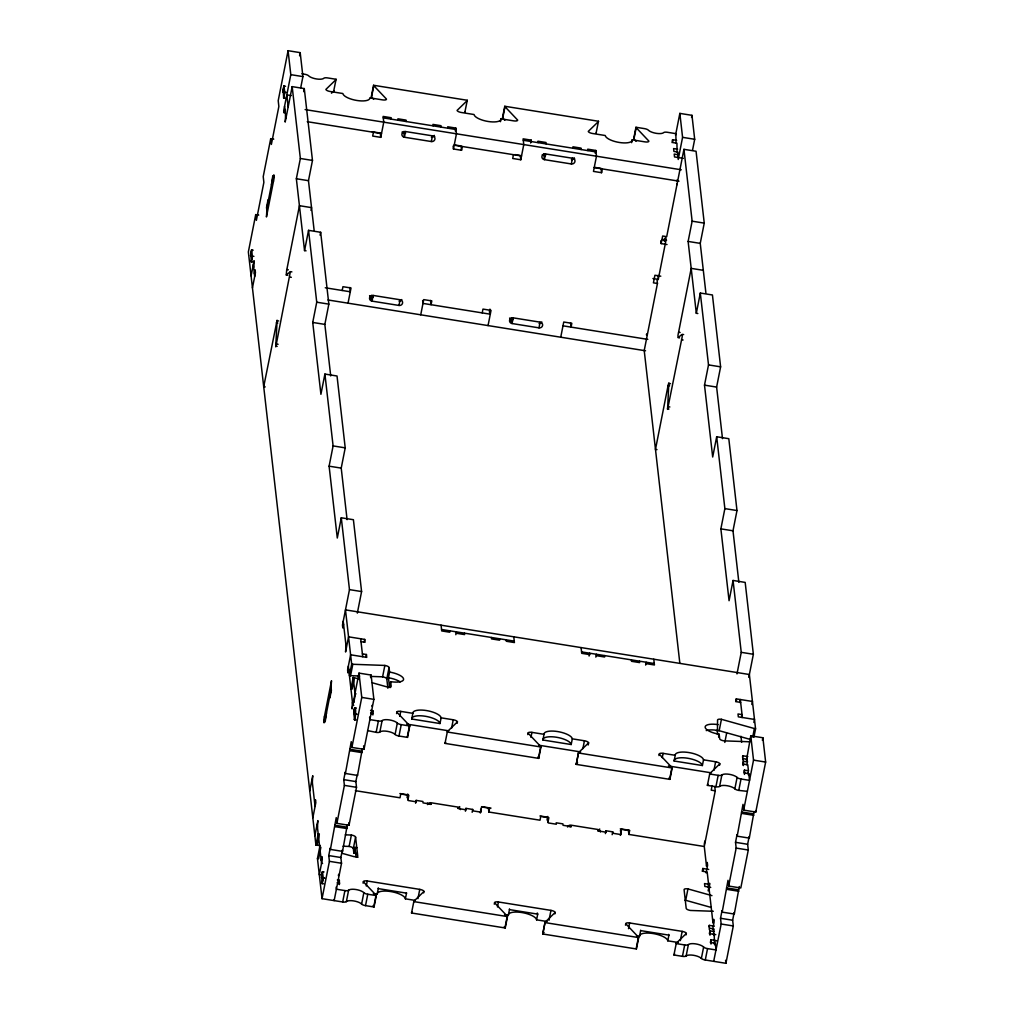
<?xml version="1.0" encoding="UTF-8"?>
<svg xmlns="http://www.w3.org/2000/svg" width="1014" height="1014" viewBox="0 0 1014 1014"><rect width="100%" height="100%" fill="white"/><g stroke="black" fill="none" stroke-linecap="round" stroke-linejoin="round"><path stroke-width="1.5" d="M275.745 346.649L277.114 320.196L263.703 386.676L265.212 386.917M703.31 270.32L691.206 268.38L678.594 332.25C675.501 345.001 684.704 326.876 681.585 339.753L667.567 409.364L668.834 382.924L668.239 384.737L655.475 449.379L656.996 449.62M310.994 210.405L311.539 207.629L299.434 205.69L286.632 270.611L286.265 274.921L287.786 275.212M275.821 346.649L290.372 271.689L286.278 274.971M258.747 215.095L255.718 214.613L248.354 251.941L315.937 845.156A4.107 1.382 11.2 0 0 317.09 845.283L320.145 845.397M273.742 139.146L270.713 138.665L263.222 176.639L263.868 182.381L256.377 220.355L255.718 214.613M300.74 87.66L302.92 76.595L300.195 52.639L288.077 50.7L278.204 100.69L278.863 106.445L271.372 144.419L270.713 138.665M250.572 255.832L251.687 250.141M282.919 91.919L284.047 86.228M251.079 275.897L254.083 260.712L253.652 267.379M288.077 50.7L290.803 74.656L283.806 110.095L284.135 112.972L284.883 109.17M266.695 208.884L272.943 177.247M254.362 273.615L255.122 269.813L255.439 272.69L252.448 287.875M266.859 210.291L266.441 216.971L274.186 177.729L273.856 174.852L273.108 178.654M285.593 115.393L285.175 122.073L292.171 86.634L304.289 88.573L312.477 160.427L308.471 180.682L314.099 230.077M299.574 55.77L300.195 52.639M303.68 91.653L304.289 88.573M306.063 250.838L304.542 250.597L296.354 178.743L300.359 158.488L292.171 86.634M331.477 93.212L333.707 91.045L336.078 79.269L327.56 77.913A4.107 1.382 11.2 0 0 323.859 78.255A8.226 2.776 11.2 0 1 316.469 78.953A8.226 2.776 11.2 0 1 308.624 75.822A4.107 1.382 11.2 0 0 304.707 74.25L301.868 73.794M304.542 250.597L308.548 230.343L320.665 232.282L328.84 304.137L324.848 324.391L330.716 375.941M320.082 235.172L320.665 232.282M347.092 519.662L341.224 468.113L345.216 447.858L337.028 376.004L324.911 374.065L320.918 394.307L312.73 322.452L316.736 302.197L308.548 230.343M465.02 111.654A4.107 1.382 11.2 0 1 464.906 112.047L467.277 100.272L373.57 85.277L371.327 96.66A4.107 1.382 11.2 0 0 371.542 97.103L373.659 99.334M371.542 97.103L373.786 85.708A4.107 1.382 11.2 0 1 373.57 85.277M342.2 290.486L342.947 286.696L351.034 287.989L348.03 303.173M373.431 132.276L372.683 136.066L380.757 137.359L383.761 122.174L383.102 116.433L391.176 117.725L391.341 119.158M357.334 613.14L361.592 591.568L353.404 519.713L341.287 517.774L337.294 538.028L329.106 466.174L333.099 445.919L324.911 374.065M370.832 298.243L371.39 295.391M370.997 299.675L371.555 296.823A3.08 2.89 -6.5 0 1 369.578 295.644M373.165 295.442L372.049 301.133L398.971 305.442A3.08 2.89 -6.5 0 0 402.558 303.085A3.08 2.89 -6.5 0 0 400.099 299.751L373.165 295.442A3.08 2.89 -6.5 0 0 369.578 297.812A3.08 2.89 -6.5 0 0 372.049 301.133L371.555 296.823L373.241 297.102M405.524 131.541L404.396 137.232L431.318 141.542A3.08 2.89 -6.5 0 0 434.917 139.172A3.08 2.89 -6.5 0 0 432.446 135.838L405.524 131.541A3.08 2.89 -6.5 0 0 401.924 133.899A3.08 2.89 -6.5 0 0 404.396 137.232L403.737 131.478M398.971 305.442L400.099 299.751M431.318 141.542L432.446 135.838M309.752 790.882L312.756 775.697L312.337 782.364M341.287 517.774L349.475 589.628L342.478 625.068L342.808 627.945L343.556 624.155M324.835 719.053L324.074 722.843L323.758 719.978L331.502 680.736L331.071 687.403M324.987 720.51L331.236 688.874M314.746 803.557L315.493 799.767L315.823 802.644L312.832 817.829M345.977 645.348L345.559 652.015L348.55 636.83L364.71 639.416L365.04 642.293L360.997 641.647M314.872 835.789L317.876 820.605L317.445 827.272M348.677 669.063L347.929 672.865L347.599 669.988L350.603 654.791L366.751 657.376L366.422 654.512L362.391 653.865M455.235 130.907L455.806 128.068L447.719 126.775L447.884 128.208M315.937 845.156L318.193 833.761A4.107 1.382 11.2 0 0 319.334 833.888L317.09 845.283M753.871 737.343L755.557 728.8L749.371 674.513L345.482 609.883L351.668 664.157L349.412 675.552A4.107 1.382 11.2 0 0 350.565 675.679L359.717 676.008M420.734 314.809L423.725 299.612L431.812 300.905L431.064 304.707L430.57 300.398M462.283 146.498L461.535 150.287L453.461 148.995L456.452 133.81L455.806 128.068M350.565 675.679L352.809 664.284L384.851 665.438A4.107 1.382 11.2 0 1 389.059 667.529L389.579 672.079L388.451 677.77L389.541 687.353A13.702 4.626 11.2 0 0 390.529 687.492M317.458 858.503L319.714 847.108A4.107 1.382 11.2 0 1 320.868 847.349L318.624 858.744A4.107 1.382 11.2 0 0 317.458 858.503L322.034 898.67L342.669 901.966A4.107 1.382 11.2 0 0 346.37 901.623A8.226 2.776 11.2 0 1 353.772 900.926A8.226 2.776 11.2 0 1 361.605 904.057A4.107 1.382 11.2 0 0 365.522 905.629L374.039 906.985L376.283 895.603A4.107 1.382 11.2 0 0 376.067 895.159L363.38 881.774A4.107 1.382 11.2 0 1 367.258 880.989L419.758 889.379A4.107 1.382 11.2 0 1 423.966 891.471L423.675 892.89M353.189 677.504L350.933 688.899A4.107 1.382 11.2 0 1 352.099 689.14L354.342 677.745A4.107 1.382 11.2 0 0 353.189 677.504L355.192 695.16L353.696 702.753L353.531 701.308M321.223 860.442L321.983 856.653L322.3 859.53L319.309 874.714L320.323 874.879M352.454 702.233L352.035 708.913L355.027 693.715L356.041 693.88M364.14 642.268L364.71 639.416M354.989 693.373L358.994 673.119L371.111 675.058L373.874 699.356L364.013 749.359L351.896 747.419L351.237 741.665L345.406 773.479L357.524 775.418L362.328 748.826M365.864 657.351L366.422 654.512M322.072 883.384L323.2 877.693L324.201 877.858M355.546 713.78L354.418 719.484L355.432 719.648M322.034 898.67L329.411 861.33L328.751 855.575L330.247 847.983L330.412 849.428L342.529 851.367L347.333 824.775M330.412 849.428L336.242 817.614L336.902 823.355L349.019 825.295L356.51 787.32L355.863 781.579L357.08 775.406M336.902 823.355L344.392 785.381L343.746 779.639L345.242 772.047L345.406 773.479M351.896 747.419L361.757 697.417L358.994 673.119M370.604 677.593L371.111 675.058M334.062 899.773L334.151 900.609L341.528 863.269L340.869 857.514L342.364 849.922L342.529 851.367M338.384 875.716L338.663 874.296M371.859 706.112L371.999 705.402M338.651 883.84L339.348 880.279L337.332 879.962M372.125 714.236L372.822 710.675L370.554 710.307M339.398 884.576L339.348 880.279M372.873 714.971L372.822 710.675M356.789 853.649A13.702 4.626 11.2 0 0 353.848 853.066L353.328 848.515A4.107 1.382 11.2 0 0 349.133 846.437L351.376 835.042L345.28 834.826M387.868 688.253L386.803 678.911A4.107 1.382 11.2 0 0 382.608 676.832L384.851 665.438M342.669 901.966L344.925 890.584A4.107 1.382 11.2 0 0 348.613 890.229A8.226 2.776 11.2 0 1 356.015 889.531A8.226 2.776 11.2 0 1 363.849 892.662A4.107 1.382 11.2 0 0 367.765 894.234L376.283 895.603M376.143 732.361L378.399 720.979A4.107 1.382 11.2 0 0 382.101 720.624A8.226 2.776 11.2 0 1 389.49 719.927A8.226 2.776 11.2 0 1 397.323 723.058A4.107 1.382 11.2 0 0 401.24 724.63L409.757 725.999L407.514 737.381L398.996 736.025A4.107 1.382 11.2 0 1 395.08 734.453A8.226 2.776 11.2 0 0 387.247 731.322A8.226 2.776 11.2 0 0 379.844 732.019A4.107 1.382 11.2 0 1 376.143 732.361L367.588 730.587M353.328 848.515L355.584 837.133A4.107 1.382 11.2 0 0 351.376 835.042M386.803 678.911L389.059 667.529M353.848 853.066L354.976 847.374A13.702 4.626 11.2 0 1 356.941 847.742M346.37 901.623L348.613 890.229M379.844 732.019L382.101 720.624M500.447 121.68L501.017 118.841L513.806 120.881A4.107 1.382 11.2 0 0 517.672 120.096L504.985 106.711A4.107 1.382 11.2 0 1 504.769 106.267L598.475 121.262L596.105 133.037A4.107 1.382 11.2 0 0 596.219 132.657M389.541 687.353L390.669 681.661A13.702 4.626 11.2 0 0 403.585 679.025A13.702 4.626 11.2 0 0 389.579 672.079M504.769 106.267L502.526 117.662A4.107 1.382 11.2 0 0 502.741 118.093L504.845 120.324M502.741 118.093L504.985 106.711M363.101 883.194L363.38 881.774M396.575 713.59L396.854 712.17A4.107 1.382 11.2 0 1 400.733 711.384L412.85 713.324A14.386 4.855 11.2 0 1 426.412 710.548A14.386 4.855 11.2 0 1 441.115 717.836L453.233 719.775A4.107 1.382 11.2 0 1 457.441 721.867L457.149 723.286M361.605 904.057L363.849 892.662M395.08 734.453L397.323 723.058M366.269 885.97L367.258 880.989M399.744 716.366L400.733 711.384M482.22 312.895L482.968 309.093L491.042 310.385L488.051 325.583M513.452 154.686L512.691 158.476L520.778 159.768L523.769 144.584L523.123 138.829L531.197 140.122L531.361 141.567M365.522 905.629L367.765 894.234M398.996 736.025L401.24 724.63M489.356 312.147L489.952 309.118M374.039 906.985A4.107 1.382 11.2 0 0 373.824 906.554L376.067 895.159M396.854 712.17L409.542 725.555L407.298 736.95A4.107 1.382 11.2 0 1 407.514 737.381M374.85 893.955L377.119 894.31L378.247 888.619A14.386 4.855 11.2 0 1 378.311 887.909M441.115 717.836L439.987 723.54L411.722 719.015L412.85 713.324M530.639 142.974L531.197 140.122M407.032 797.638L407.742 794.025M407.932 799.856L408.832 795.306L400.758 794.013L400.01 797.803L355.382 790.667M415.601 803.24L416.158 800.388L422.889 801.466L423.053 802.898L431.127 804.191M510.841 320.639L511.398 317.8M511.005 322.084L511.563 319.233A3.08 2.89 -6.5 0 1 509.586 318.054M513.185 317.851L512.057 323.542L538.979 327.852A3.08 2.89 -6.5 0 0 542.579 325.494A3.08 2.89 -6.5 0 0 540.107 322.16L513.185 317.851A3.08 2.89 -6.5 0 0 509.586 320.209A3.08 2.89 -6.5 0 0 512.057 323.542L511.563 319.233L513.249 319.499M545.532 153.938L544.417 159.642L571.338 163.951A3.08 2.89 -6.5 0 0 574.925 161.581A3.08 2.89 -6.5 0 0 572.466 158.247L545.532 153.938A3.08 2.89 -6.5 0 0 541.945 156.308A3.08 2.89 -6.5 0 0 544.417 159.642L543.758 153.887M455.806 634.713L456.363 631.861L456.528 633.294L464.615 634.587L464.45 633.154M415.233 900.407L405.397 898.835L406.513 893.144A14.386 4.855 11.2 0 0 406.437 892.764M554.873 913.893L555.152 912.461A4.107 1.382 11.2 0 0 550.957 910.382L498.444 901.978A4.107 1.382 11.2 0 0 494.579 902.764L507.266 916.149A4.107 1.382 11.2 0 1 507.482 916.593L505.238 927.987L411.532 912.993L413.902 901.218L423.966 891.471M588.209 744.998L588.627 742.856A4.107 1.382 11.2 0 0 584.432 740.778L572.314 738.838A14.386 4.855 11.2 0 0 557.599 731.55A14.386 4.855 11.2 0 0 544.036 734.313L531.919 732.374A4.107 1.382 11.2 0 0 528.053 733.16L540.741 746.545A4.107 1.382 11.2 0 1 540.956 746.988L538.713 758.383L445.007 743.389L447.377 731.614L457.441 721.867M417.933 898.645L419.758 889.379M451.547 728.318L453.233 719.775M538.979 327.852L540.107 322.16M571.338 163.951L572.466 158.247M465.413 811.213L465.971 808.361L472.701 809.438L472.866 810.87L480.94 812.163L480.623 809.299M595.256 153.317L595.814 150.465L587.74 149.172L587.905 150.617M560.742 337.206L563.746 322.021L571.82 323.314L571.072 327.116L570.578 322.807M472.144 812.29L472.701 809.438M595.814 150.465L596.473 156.219L593.469 171.404L601.556 172.697L602.303 168.907M480.332 813.013L481.536 806.929L489.61 808.221L488.862 812.024L540.018 820.212L540.766 816.409L548.853 817.702L547.953 822.265M631.646 142.682L632.204 139.831L644.993 141.884A4.107 1.382 11.2 0 0 648.871 141.085L636.184 127.701A4.107 1.382 11.2 0 1 635.968 127.257L644.486 128.626A4.107 1.382 11.2 0 1 648.402 130.198A8.226 2.776 11.2 0 0 656.235 133.328A8.226 2.776 11.2 0 0 663.638 132.631A4.107 1.382 11.2 0 1 667.326 132.276L675.844 133.645L676.046 143.202M635.968 127.257L633.712 138.652A4.107 1.382 11.2 0 0 633.927 139.095L636.044 141.326M633.927 139.095L636.184 127.701M494.287 904.196L494.579 902.764M527.774 734.592L528.053 733.16M497.468 906.96L498.444 901.978M530.943 737.355L531.919 732.374M505.238 927.987A4.107 1.382 11.2 0 0 505.023 927.544L507.266 916.149M538.713 758.383A4.107 1.382 11.2 0 0 538.497 757.94L540.741 746.545M504.528 914.704L508.318 915.312L509.446 909.609A14.386 4.855 11.2 0 1 509.51 908.899M572.314 738.838L571.186 744.529L542.921 740.005L544.036 734.313M672.016 142.556L672.574 139.704L676.617 140.35M675.527 135.268L679.849 113.391L691.966 115.33L694.691 139.286L692.511 150.364M677.06 152.062L676.946 143.228L672.903 142.581L672.574 139.704M547.04 820.034L547.75 816.435M677.694 157.576L677.948 152.087L673.917 151.441L673.588 148.564L677.618 149.21M667.035 244.539L661.166 243.601L662.662 236.008L666.705 236.655L683.943 149.324L696.06 151.263L704.248 223.118L700.243 243.373L705.871 292.78M678.201 159.502L682.574 137.346L679.849 113.391M664.081 240.85L664.55 238.48L664.88 241.345L665.628 237.555L665.957 240.419L658.213 279.661L658.162 275.364M646.425 334.886L646.564 334.164M676.858 180.707L676.997 179.985M652.927 278.533L656.971 279.18L657.452 283.489L644.22 350.565L679.811 662.991M691.548 117.421L691.966 115.33M547.192 921.523L536.583 919.837L537.712 914.134A14.386 4.855 11.2 0 0 537.255 912.993M589.083 656.045L589.654 653.193L589.818 654.626L581.732 653.333L581.085 647.591M595.826 657.123L596.384 654.271L596.549 655.703L604.623 656.996L604.458 655.564M686.072 934.883L686.351 933.463A4.107 1.382 11.2 0 0 682.156 931.372L629.643 922.968A4.107 1.382 11.2 0 0 625.765 923.767L638.465 937.151A4.107 1.382 11.2 0 1 638.681 937.582L636.424 948.977L542.731 933.983L544.974 922.588A4.107 1.382 11.2 0 1 545.101 922.208L555.152 912.461M719.547 765.278L719.826 763.859A4.107 1.382 11.2 0 0 715.631 761.768L703.513 759.828A14.386 4.855 11.2 0 0 688.798 752.54A14.386 4.855 11.2 0 0 675.235 755.303L663.118 753.364A4.107 1.382 11.2 0 0 659.252 754.163L671.94 767.547A4.107 1.382 11.2 0 1 672.155 767.978L669.912 779.373L576.206 764.379L578.449 752.984A4.107 1.382 11.2 0 1 578.576 752.603L588.627 742.856M542.731 933.983A4.107 1.382 11.2 0 1 542.845 933.602L545.101 922.208M576.206 764.379A4.107 1.382 11.2 0 1 576.332 763.998L578.576 752.603M548.992 920.344L549.132 919.635M549.271 918.925L550.957 910.382M582.885 748.611L584.432 740.778M697.835 313.529L696.314 313.288L688.126 241.433L692.131 221.179L683.943 149.324M696.314 313.288L700.319 293.033L712.436 294.973L720.612 366.84L716.619 387.082L722.5 438.631M605.421 833.609L605.992 830.77L612.722 831.848L612.887 833.28L620.961 834.573L620.467 830.263M612.152 834.687L612.722 831.848M645.639 665.083L646.197 662.243L646.362 663.676L654.436 664.969L653.776 659.227M738.864 582.353L732.995 530.804L736.988 510.549L728.8 438.694L716.683 436.755L712.69 457.01L704.502 385.143L708.507 364.901L700.319 293.033M620.353 835.409L621.544 829.338L629.631 830.631L628.87 834.433L704.274 846.5L706.517 866.26L707.265 862.458L707.595 865.335L706.099 872.927M625.486 925.186L625.765 923.767M658.961 755.582L659.252 754.163M628.515 928.672L629.643 922.968M662.281 757.635L663.118 753.364M638.465 937.151L636.209 948.546A4.107 1.382 11.2 0 1 636.424 948.977M669.912 779.373A4.107 1.382 11.2 0 0 669.696 778.942L671.94 767.547M636.488 935.821L639.517 936.302L640.633 930.611A14.386 4.855 11.2 0 1 640.633 930.244M703.513 759.828L702.385 765.532L674.12 761.007L675.235 755.303M748.801 677.377L753.364 654.271L745.176 582.404L733.059 580.464L729.066 600.719L720.878 528.864L724.871 508.61L716.683 436.755M678.391 942.526L667.782 940.827L668.91 935.136A14.386 4.855 11.2 0 0 668.67 934.376M717.418 734.44L717.557 720.092A4.107 1.382 11.2 0 1 721.423 719.306L754.391 728.546A4.107 1.382 11.2 0 0 755.557 728.8M713.767 960.942L721.182 924.02L720.523 918.278L722.019 910.686L722.183 912.118L734.301 914.058L734.136 912.625L732.64 920.218L733.299 925.959L725.923 963.3L705.288 959.992A4.107 1.382 11.2 0 1 701.371 958.433A8.226 2.776 11.2 0 0 693.538 955.289A8.226 2.776 11.2 0 0 686.136 955.999A4.107 1.382 11.2 0 1 682.447 956.341L673.93 954.973L676.3 943.197L686.351 933.463M747.242 791.338L738.762 790.4A4.107 1.382 11.2 0 1 734.846 788.829A8.226 2.776 11.2 0 0 727.013 785.698A8.226 2.776 11.2 0 0 719.623 786.395A4.107 1.382 11.2 0 1 715.922 786.737L707.404 785.381L709.775 773.593L719.826 763.859M711.169 907.441L685.705 900.293L687.948 888.91L711.929 895.628M716.366 730.663A4.107 1.382 11.2 0 1 719.179 730.688L721.423 719.306M718.596 737.077L719.167 734.225A13.702 4.626 11.2 0 1 705.148 727.279A13.702 4.626 11.2 0 1 718.077 724.642M680.318 940.624L682.156 931.372M713.945 770.31L715.631 761.768M712.12 785.596L711.22 790.159L715.263 790.806L704.274 846.5M736.988 673.904L741.247 652.332L733.059 580.464M704.248 844.345L704.831 841.075M682.447 956.341L684.691 944.947A4.107 1.382 11.2 0 0 688.392 944.604A8.226 2.776 11.2 0 1 695.781 943.907A8.226 2.776 11.2 0 1 703.627 947.038A4.107 1.382 11.2 0 0 707.544 948.61L716.061 949.966L715.288 943.261L711.258 942.614L710.928 939.737L715.973 940.548M715.922 786.737L718.166 775.342A4.107 1.382 11.2 0 0 721.867 775A8.226 2.776 11.2 0 1 729.269 774.303A8.226 2.776 11.2 0 1 737.102 777.434A4.107 1.382 11.2 0 0 741.019 779.006L749.536 780.362L748.763 773.657L744.732 773.01L744.403 770.133L748.446 770.779L747.876 773.631M724.807 742.425L726.645 733.147M702.246 871.33L702.803 868.478L708.685 869.429M735.72 701.726L736.278 698.874L752.439 701.46L751.843 704.502M686.136 955.999L688.392 944.604M719.623 786.395L721.867 775M739.726 702.563L740.321 699.521L742.375 717.494M708 887.073L708.571 884.221L707.176 872.002L703.133 871.356L702.803 868.478M741.475 717.468L742.045 714.616L738.002 713.97L738.331 716.847L754.492 719.433L753.884 722.462M708.14 890.888L709.648 883.295L709.217 889.962L713.007 923.146L713.755 919.343L714.071 922.22L712.766 928.862M701.371 958.433L703.627 947.038M734.846 788.829L737.102 777.434M709.014 926.796L709.293 925.376L714.338 926.175M742.489 757.192L742.768 755.772L747.812 756.571M709.331 929.673L709.293 925.376M742.806 760.069L742.768 755.772M709.356 933.729L709.914 930.877L713.957 931.524L713.4 934.376M742.692 764.835L743.389 761.273L747.432 761.92L746.874 764.771M709.965 935.174L709.914 930.877M743.439 765.57L743.389 761.273M705.288 959.992L707.544 948.61M738.762 790.4L741.019 779.006M754.099 811.517L749.295 838.109L737.178 836.17L743.009 804.356L743.668 810.11L755.785 812.049L765.646 762.059L762.883 737.761L750.766 735.822L746.494 760.221M710.37 942.589L710.928 939.737M743.845 772.985L744.403 770.133M713.374 930.32L713.653 928.887L709.623 928.241M746.849 760.715L747.128 759.283L743.097 758.637M710.979 944.047L711.258 942.614M744.453 774.442L744.732 773.01M752.705 737.089L754.391 728.546M715.009 944.693L715.288 943.261M748.484 775.089L748.763 773.657M722.183 912.118L728.014 880.304L728.673 886.046L740.79 887.985L748.281 850.024L747.635 844.269L749.131 836.677L749.295 838.109M728.673 886.046L736.164 848.084L735.518 842.33L737.013 834.737L737.178 836.17M743.668 810.11L753.529 760.12L750.766 735.822M762.376 740.283L762.883 737.761M734.301 914.058L739.295 886.515M714.477 944.566L714.224 934.211L713.755 935.428M445.754 742.387L445.133 742.996A4.107 1.382 11.2 0 0 445.007 743.389M412.28 911.992L411.659 912.6A4.107 1.382 11.2 0 0 411.532 912.993M576.332 763.998L577.587 762.781M542.845 933.602L544.112 932.386M708.152 784.38L707.519 784.988A4.107 1.382 11.2 0 0 707.404 785.381M674.678 953.984L674.044 954.592A4.107 1.382 11.2 0 0 673.93 954.973M370.402 676.389L382.608 676.832M749.828 741.792L723.882 740.854A4.107 1.382 11.2 0 1 719.687 738.775L719.167 734.225M343.024 846.221L349.133 846.437M713.298 911.282L690.407 910.458A4.107 1.382 11.2 0 1 686.199 908.379L684.082 889.696A4.107 1.382 11.2 0 1 687.948 888.91M290.803 74.656L302.92 76.595M682.574 137.346L694.691 139.286M284.021 86.051L284.744 92.616L283.692 98.105L283.109 89.384L283.907 85.949L285.542 86.291M676.553 148.868L677.314 148.982M678.252 154.724L674.209 154.077L674.538 156.955L683.347 158.361M282.906 91.742L284.414 91.982M286.24 92.464L284.731 92.211L283.603 97.914L285.111 98.155M291.208 95.608L286.81 94.898L288.166 106.876M383.267 117.865L455.97 129.5M523.287 140.274L595.979 151.91M305.125 109.588L681.269 169.782M432.015 136.003L434.702 136.434M572.023 158.412L574.723 158.843M405.587 133.189L403.902 132.923A3.08 2.89 -6.5 0 1 402.127 131.972M545.608 155.598L543.922 155.319A3.08 2.89 -6.5 0 1 542.351 154.597M372.189 131.757L380.263 133.049L380.757 137.359M454.31 144.901L461.04 145.978L461.535 150.287M514.897 154.597L520.283 155.459L520.778 159.768M594.331 167.31L601.061 168.387L601.556 172.697M307.267 121.693L381.505 133.569M454.209 145.205L521.526 155.979M594.229 167.614L679.012 181.176M300.359 158.488L312.477 160.427M692.131 221.179L704.248 223.118M296.354 178.743L308.471 180.682M688.126 241.433L700.243 243.373M662.142 239.532L666.553 240.229M660.798 276.188L654.917 275.25L653.422 282.843L657.452 283.489M251.675 249.964L252.385 256.529L251.333 262.018L250.762 253.297L251.523 249.926L253.183 250.205M250.547 255.655L252.068 255.896M253.893 256.365L252.372 256.124L251.257 261.815L252.765 262.068M286.823 269.547L288.331 269.787M678.594 332.25L680.102 332.491M290.359 271.651L291.88 271.891M682.13 334.341L683.651 334.582M678.049 337.662L679.557 337.903M289.814 277.063L291.322 277.304M681.585 339.753L683.094 340.007M325.279 287.773L350.286 291.779L349.792 287.469M562.998 325.824L647.794 339.386M327.991 299.967L645.538 350.781M316.736 302.197L328.84 304.137M708.507 364.901L720.612 366.84M312.73 322.452L324.848 324.391M704.502 385.143L716.619 387.082M277.24 320.741L278.749 320.982M669.012 383.431L670.52 383.685M276.315 322.82L277.823 323.06M668.087 385.51L669.595 385.751M276.594 344.038L278.102 344.278M668.365 406.741L669.874 406.982M275.669 346.116L277.177 346.357M667.44 408.807L668.948 409.048M333.099 445.919L345.216 447.858M724.871 508.61L736.988 510.549M329.106 466.174L341.224 468.113M720.878 528.864L732.995 530.804M349.475 589.628L361.592 591.568M741.247 652.332L753.364 654.271M441.559 629.491L514.263 641.127M581.58 651.901L654.271 663.536M740.651 702.398L736.608 701.751L736.278 698.874M361.757 697.417L373.874 699.356M753.529 760.12L765.646 762.059M743.718 764.15L747.762 764.797L748.446 770.779M353.797 705.275L352.783 705.11L348.347 666.185M356.383 708.038C351.668 706.479 354.824 718.28 354.456 719.737C356.421 716.987 355.762 698.481 353.734 713.488L355.762 713.818M370.63 713.146L373.152 713.552M355.572 713.957L357.08 714.211M406.804 724.097L448.708 730.802M538.764 745.214L580.667 751.919M668.441 765.976L669.202 766.09M669.962 766.216L711.106 772.795M378.399 720.979L369.882 719.61L369.59 717.101M540.956 746.988L447.263 731.994A4.107 1.382 11.2 0 1 447.377 731.614M578.449 752.984L672.155 767.978M718.166 775.342L709.648 773.986A4.107 1.382 11.2 0 1 709.775 773.593M354.444 719.661L355.952 719.902M349.741 749.257L361.859 751.197M741.513 811.961L753.63 813.9M349.906 750.702L362.023 752.641M741.678 813.393L753.795 815.332M343.746 779.639L355.863 781.579M735.518 842.33L747.635 844.269M399.884 793.556L407.59 794.786L408.249 800.528L416.323 801.821L416.158 800.388M481.827 806.662L491.004 808.133M539.955 815.966L547.611 817.195L548.257 822.937L556.344 824.23L556.179 822.798L562.909 823.875L563.074 825.307L571.148 826.6M620.302 828.831L629.555 830.301M344.392 785.381L356.51 787.32M736.164 848.084L748.281 850.024M458.062 808.5L466.136 809.793L465.971 808.361M598.07 830.91L606.157 832.202L605.992 830.77M431.039 804.419L429.353 804.14A3.08 2.89 -6.5 0 1 427.376 802.961M571.047 826.816L569.374 826.549A3.08 2.89 -6.5 0 1 568.296 826.169M708.571 884.221L704.527 883.574L704.857 886.451L710.725 887.389M334.747 825.206L346.864 827.145M726.518 887.896L738.636 889.836M334.912 826.638L347.029 828.577M726.683 889.329L738.8 891.268M328.751 855.575L340.869 857.514M720.523 918.278L732.64 920.218M329.411 861.33L341.528 863.269M721.182 924.02L733.299 925.959M322.566 863.484L321.552 863.32L317.116 824.395M324.024 871.951L322.313 871.66L321.628 874.6L322.148 883.714L323.225 878.251L322.515 871.71L321.387 877.402L322.896 877.642M710.244 933.755L715.795 934.642M323.225 877.972L324.733 878.111M714.997 940.662L716.505 940.815M378.247 888.619L406.513 893.144M509.446 909.609L537.712 914.134M640.633 930.611L668.91 935.136M337.155 882.75L339.677 883.156M322.084 883.562L323.605 883.815M373.329 893.702L374.09 893.828M344.925 890.584L336.407 889.215L336.166 887.123M507.482 916.593L413.775 901.598A4.107 1.382 11.2 0 1 413.902 901.218M544.974 922.588L638.681 937.582M684.691 944.947L676.173 943.59A4.107 1.382 11.2 0 1 676.3 943.197M719.179 730.688L750.639 739.523M354.342 677.745L358.842 679.012M372.328 682.79L387.31 686.998A4.107 1.382 11.2 0 0 391.189 686.212L390.669 681.661M341.845 853.243L353.835 856.602A4.107 1.382 11.2 0 0 357.714 855.816L355.584 837.133M373.786 85.708L386.486 99.093A4.107 1.382 11.2 0 1 382.608 99.892L369.818 97.838A13.702 4.626 11.2 0 1 356.903 100.475A13.702 4.626 11.2 0 1 342.884 93.529L330.095 91.488A4.107 1.382 11.2 0 1 325.9 89.397L335.951 79.662A4.107 1.382 11.2 0 0 336.078 79.269M668.898 778.106L669.696 778.942M537.699 757.103L538.497 757.94M504.224 926.707L505.023 927.544M373.025 905.717L373.824 906.554M755.62 810.706L755.785 812.049M747.128 759.283L747.432 761.92M740.968 736.278L741.652 742.311M676.845 183.864L676.946 184.763M660.836 240.736L661.166 243.601M714.769 786.496L715.263 790.806M725.58 960.309L725.923 963.3M647.071 334.126L647.211 335.381M713.653 928.887L713.957 931.524M581.174 149.54L581.009 148.095L572.935 146.802L573.1 148.247M639.466 661.166L639.631 662.598L631.545 661.305L631.392 659.873M628.388 830.124L628.87 834.433M546.166 143.937L546.001 142.492L537.927 141.2L538.092 142.644M489.8 309.878L490.294 314.188L422.977 303.414L422.648 300.537M513.768 636.817L514.428 642.559L506.341 641.266L506.176 639.834M453.131 146.13L453.461 148.995M441.153 127.13L440.989 125.698L432.915 124.405L433.079 125.837M499.446 638.757L499.61 640.189L491.537 638.896L491.372 637.464M488.368 807.714L488.862 812.024M406.158 121.528L405.993 120.096L397.906 118.803L398.071 120.235M449.633 630.784L449.798 632.229L441.724 630.936L441.065 625.182M360.667 638.769L362.72 656.73M363.608 745.848L364.013 749.359M284.554 106.293L285.923 118.27M343.226 621.278L346.306 648.225M357.435 774.696L357.524 775.418M354.976 847.374L356.066 856.957A13.702 4.626 11.2 0 0 358.018 857.223M348.74 822.874L349.019 825.295M273.425 181.557L272.779 175.777L271.448 184.814M330.741 684.564L331.401 690.281L329.905 697.873L329.74 696.441M268.203 201.266L268.038 199.834L266.53 207.426L267.189 213.194M326.495 712.893L325.152 721.93L324.493 716.201M253.335 264.502L254.691 276.48M312.008 779.487L315.075 806.434M541.818 321.945A3.08 2.89 -6.5 0 1 539.055 323.58M401.798 299.536A3.08 2.89 -6.5 0 1 399.034 301.171M574.279 157.778A3.08 2.89 -6.5 0 1 571.402 159.68M434.271 135.369A3.08 2.89 -6.5 0 1 431.394 137.27M599.73 829.008A3.08 2.89 -6.5 0 1 597.753 830.758M459.722 806.599A3.08 2.89 -6.5 0 1 457.732 808.361M600.415 832A3.08 2.89 -6.5 0 0 597.905 829.477L570.983 825.168A3.08 2.89 -6.5 0 0 567.548 827.018M460.407 809.603A3.08 2.89 -6.5 0 0 457.897 807.068L430.975 802.758A3.08 2.89 -6.5 0 0 427.528 804.609M598.475 121.262A4.107 1.382 11.2 0 1 598.349 121.642L588.285 131.389A4.107 1.382 11.2 0 0 592.493 133.48L605.282 135.521A13.702 4.626 11.2 0 0 619.288 142.467A13.702 4.626 11.2 0 0 632.204 139.831M467.277 100.272A4.107 1.382 11.2 0 1 467.15 100.652L457.099 110.399A4.107 1.382 11.2 0 0 461.294 112.478L474.083 114.531A13.702 4.626 11.2 0 0 488.102 121.477A13.702 4.626 11.2 0 0 501.017 118.841M333.834 90.664A4.107 1.382 11.2 0 1 333.707 91.045M352.809 664.284A4.107 1.382 11.2 0 1 351.668 664.157M706.226 730.587A13.702 4.626 11.2 0 1 716.949 730.334M388.451 677.77A13.702 4.626 11.2 0 1 400.2 681.902M409.542 725.555A4.107 1.382 11.2 0 1 409.757 725.999M411.722 719.015A14.386 4.855 11.2 0 1 425.284 716.252A14.386 4.855 11.2 0 1 439.987 723.54M542.921 740.005A14.386 4.855 11.2 0 1 556.483 737.241A14.386 4.855 11.2 0 1 571.186 744.529M674.12 761.007A14.386 4.855 11.2 0 1 687.682 758.231A14.386 4.855 11.2 0 1 702.385 765.532M684.97 900.204A4.107 1.382 11.2 0 1 685.705 900.293M639.517 936.302A14.386 4.855 11.2 0 1 653.079 933.539A14.386 4.855 11.2 0 1 667.782 940.827M508.318 915.312A14.386 4.855 11.2 0 1 521.88 912.537A14.386 4.855 11.2 0 1 536.583 919.837M377.119 894.31A14.386 4.855 11.2 0 1 390.682 891.547A14.386 4.855 11.2 0 1 405.397 898.835"/></g></svg>
